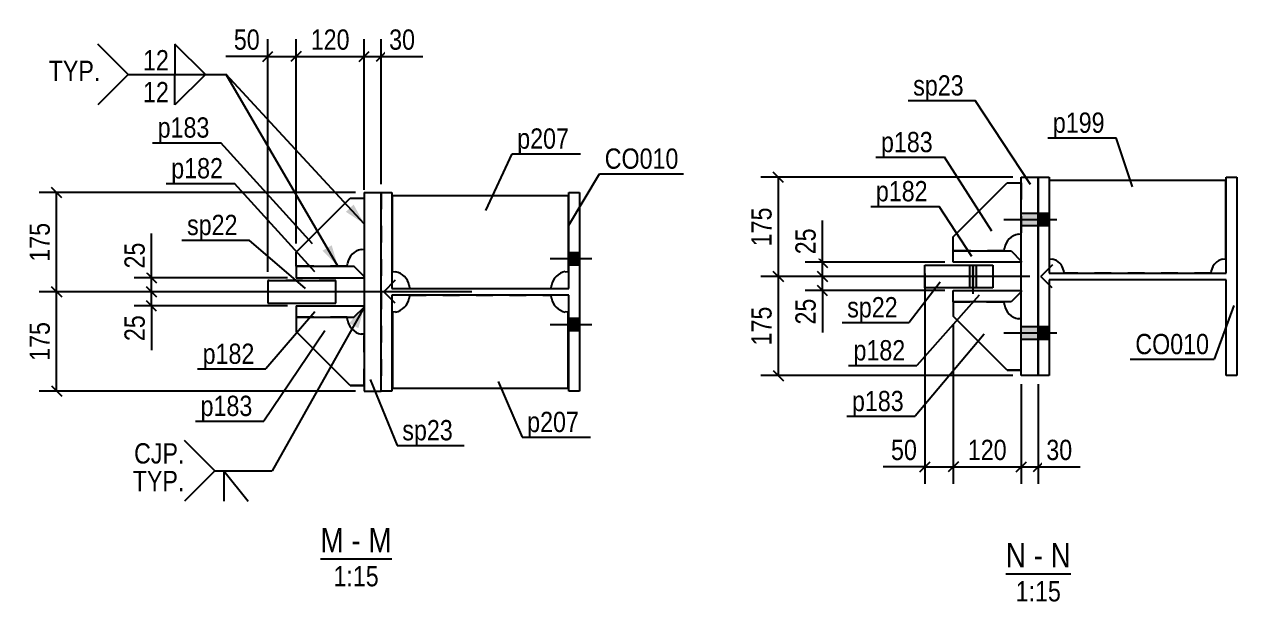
# Model space of a CAD drawing. Header units: millimetres. Extents: x -256 to 585, y -266 to 328.
# Drawn here: x 38.1 to 180.7, y -110.1 to -42.1 of the extents above; entities that cross this region are included whole.
import ezdxf

# ---------------------------------------------------------------- set-up
doc = ezdxf.new("R2010")
doc.units = ezdxf.units.MM
doc.linetypes.add('DXK_LINE_DOT2', pattern=[3.9198, 1.9599, -1.9599])
doc.styles.add('Arial Narrow', font='ARIALN.TTF', dxfattribs={"height": 0.2})

# ---------------------------------------------------------------- blocks, each defined once
blk = doc.blocks.new('Unknown-252070812-23 - 9869')
at = {"color": 6, "linetype": 'Continuous'}
blk.add_line((72.98, -105), (81.35, -105), dxfattribs=at)
at = {"color": 0, "linetype": 'Continuous'}
for points in [[(75.72, -104.25), (75.72, -101.25), (72.98, -101.25), (72.98, -104.25)], [(77.71, -104.25), (77.71, -101.25), (76.62, -101.25), (76.62, -104.25)], [(81.35, -104.25), (81.35, -101.25), (78.61, -101.25), (78.61, -104.25)], [(79.83, -108.25), (79.83, -105.75), (74.5, -105.75), (74.5, -108.25)]]:
    blk.add_wipeout(points, dxfattribs=at)
at = {"color": 6, "linetype": 'Continuous', "style": 'Arial Narrow'}
for s, height, p in [('M', 2.86, (72.98, -104.25)), ('M', 2.86, (78.61, -104.25)), ('-', 2.86, (76.62, -104.25)), ('1:15', 2.386, (74.5, -108.25))]:
    blk.add_text(s, height=height, dxfattribs=at).set_placement(p)
blk = doc.blocks.new('Unknown-252070812-24 - 10436')
at = {"color": 6, "linetype": 'Continuous'}
blk.add_line((153.56, -106.78), (161.2, -106.78), dxfattribs=at)
at = {"color": 0, "linetype": 'Continuous'}
for points in [[(155.93, -106.03), (155.93, -103.03), (153.56, -103.03), (153.56, -106.03)], [(157.93, -106.03), (157.93, -103.03), (156.83, -103.03), (156.83, -106.03)], [(161.2, -106.03), (161.2, -103.03), (158.83, -103.03), (158.83, -106.03)], [(160.04, -110.03), (160.04, -107.53), (154.71, -107.53), (154.71, -110.03)]]:
    blk.add_wipeout(points, dxfattribs=at)
at = {"color": 6, "linetype": 'Continuous', "style": 'Arial Narrow'}
for s, height, p in [('N', 2.86, (153.56, -106.03)), ('N', 2.86, (158.83, -106.03)), ('-', 2.86, (156.83, -106.03)), ('1:15', 2.386, (154.71, -110.03))]:
    blk.add_text(s, height=height, dxfattribs=at).set_placement(p)
blk = doc.blocks.new('Part-252070812-9940 - 9869')
at = {"color": 2, "linetype": 'Continuous'}
for p, q in [((83.45, -74.02), (83.42, -74.36)), ((100.14, -74.36), (100.11, -74.02)), ((81.79, -75.98), (81.45, -76.02)), ((81.45, -76.02), (81.45, -84.95)), ((102.11, -76.02), (101.76, -75.98)), ((102.11, -84.95), (102.11, -76.02)), ((81.45, -84.95), (102.11, -84.95))]:
    blk.add_line(p, q, dxfattribs=at)
at = {"color": 7, "linetype": 'DXK_LINE_DOT2'}
blk.add_line((83.45, -74.02), (100.11, -74.02), dxfattribs=at)
at = {"color": 2, "linetype": 'Continuous'}
for centre, start, end in [((81.45, -74.02), 280, 349.9994), ((102.11, -74.02), 189.9994, 259.9999)]:
    blk.add_arc(centre, 2, start, end, dxfattribs=at)
blk = doc.blocks.new('Bolt-252070812-9900 - 9869')
at = {"linetype": 'Continuous'}
blk.add_hatch(color=3, dxfattribs=at).paths.add_polyline_path([(102.18, -76.75), (102.18, -78.22), (103.45, -78.22), (103.45, -76.75)])
at = {"color": 3, "linetype": 'Continuous'}
for p, q in [((103.45, -76.75), (102.18, -76.75)), ((104.87, -77.48), (99.98, -77.48)), ((103.45, -78.22), (102.18, -78.22))]:
    blk.add_line(p, q, dxfattribs=at)
blk = doc.blocks.new('Part-252070812-10090 - 9869')
at = {"color": 2, "linetype": 'Continuous'}
for p, q in [((70.11, -68.95), (76.45, -62.61)), ((76.45, -62.61), (78.11, -62.61)), ((70.11, -70.61), (70.11, -68.95)), ((77.76, -68.65), (78.11, -68.61)), ((76.11, -70.61), (76.14, -70.27))]:
    blk.add_line(p, q, dxfattribs=at)
at = {"color": 7, "linetype": 'DXK_LINE_DOT2'}
for p, q in [((76.45, -62.61), (78.11, -62.61)), ((78.11, -62.61), (78.11, -68.61)), ((76.11, -70.61), (70.11, -70.61)), ((70.11, -70.61), (76.11, -70.61))]:
    blk.add_line(p, q, dxfattribs=at)
at = {"color": 2, "linetype": 'Continuous'}
blk.add_arc((78.11, -70.61), 2, 100, 170, dxfattribs=at)
blk = doc.blocks.new('Bolt-252070812-9905 - 9869')
at = {"linetype": 'Continuous'}
blk.add_hatch(color=3, dxfattribs=at).paths.add_polyline_path([(102.18, -69.02), (102.18, -70.48), (103.45, -70.48), (103.45, -69.02)])
at = {"color": 3, "linetype": 'Continuous'}
for p, q in [((104.87, -69.75), (99.98, -69.75)), ((103.45, -69.02), (102.18, -69.02)), ((103.45, -70.48), (102.18, -70.48))]:
    blk.add_line(p, q, dxfattribs=at)
blk = doc.blocks.new('Part-252070812-10055 - 9869')
at = {"color": 7, "linetype": 'DXK_LINE_DOT2'}
for p, q in [((78.11, -61.95), (80.11, -61.95)), ((78.11, -61.95), (78.11, -85.28)), ((80.11, -61.95), (80.11, -85.28)), ((78.11, -85.28), (80.11, -85.28))]:
    blk.add_line(p, q, dxfattribs=at)
at = {"color": 2, "linetype": 'Continuous'}
for p, q in [((78.11, -61.95), (78.11, -85.28)), ((78.11, -61.95), (80.11, -61.95)), ((80.11, -85.28), (80.11, -61.95)), ((80.41, -73.61), (81.81, -72.21)), ((80.41, -73.61), (81.81, -72.21)), ((80.41, -73.61), (81.71, -74.91)), ((80.41, -73.61), (81.71, -74.91)), ((78.11, -85.28), (80.11, -85.28))]:
    blk.add_line(p, q, dxfattribs=at)
blk = doc.blocks.new('Part-252070812-10020 - 9869')
at = {"color": 2, "linetype": 'Continuous'}
for p, q in [((81.45, -71.22), (81.45, -62.28)), ((81.45, -62.28), (102.11, -62.28)), ((102.11, -62.28), (102.11, -71.21)), ((81.45, -71.22), (81.79, -71.25)), ((101.76, -71.25), (102.11, -71.21)), ((83.42, -72.87), (83.45, -73.22)), ((100.11, -73.21), (100.14, -72.87))]:
    blk.add_line(p, q, dxfattribs=at)
at = {"color": 7, "linetype": 'DXK_LINE_DOT2'}
blk.add_line((83.45, -73.22), (100.11, -73.21), dxfattribs=at)
at = {"color": 2, "linetype": 'Continuous'}
for centre, start, end in [((81.45, -73.22), 10.0008, 80.0001), ((102.11, -73.21), 100.0001, 170.0008)]:
    blk.add_arc(centre, 2, start, end, dxfattribs=at)
blk = doc.blocks.new('Part-252070812-10060 - 9869')
at = {"color": 7, "linetype": 'DXK_LINE_DOT2'}
for p, q in [((66.78, -72.28), (66.78, -74.95)), ((74.78, -72.28), (66.78, -72.28)), ((74.78, -74.95), (74.78, -72.28)), ((66.78, -74.95), (74.78, -74.95))]:
    blk.add_line(p, q, dxfattribs=at)
at = {"color": 2, "linetype": 'Continuous'}
for p, q in [((66.78, -72.28), (66.78, -74.95)), ((66.78, -72.28), (74.78, -72.28)), ((74.78, -74.95), (74.78, -72.28)), ((66.78, -74.95), (74.78, -74.95))]:
    blk.add_line(p, q, dxfattribs=at)
blk = doc.blocks.new('Part-252070812-10065 - 9869')
at = {"color": 7, "linetype": 'DXK_LINE_DOT2'}
for p, q in [((70.11, -70.61), (76.91, -70.61)), ((70.11, -70.61), (70.11, -71.95)), ((76.91, -70.61), (78.11, -71.81)), ((70.11, -71.95), (78.11, -71.95)), ((78.11, -71.95), (78.11, -71.81))]:
    blk.add_line(p, q, dxfattribs=at)
at = {"color": 2, "linetype": 'Continuous'}
for p, q in [((70.11, -70.61), (70.11, -71.95)), ((70.11, -70.61), (76.91, -70.61)), ((78.11, -71.81), (76.91, -70.61)), ((70.11, -71.95), (78.11, -71.95)), ((78.11, -71.95), (78.11, -71.81))]:
    blk.add_line(p, q, dxfattribs=at)
blk = doc.blocks.new('Part-252070812-10070 - 9869')
at = {"color": 7, "linetype": 'DXK_LINE_DOT2'}
for p, q in [((70.11, -75.28), (70.11, -76.61)), ((70.11, -75.28), (78.11, -75.28)), ((78.11, -75.41), (76.91, -76.61)), ((78.11, -75.28), (78.11, -75.41)), ((70.11, -76.61), (76.91, -76.61))]:
    blk.add_line(p, q, dxfattribs=at)
at = {"color": 2, "linetype": 'Continuous'}
for p, q in [((70.11, -75.28), (70.11, -76.61)), ((70.11, -75.28), (78.11, -75.28)), ((76.91, -76.61), (78.11, -75.41)), ((78.11, -75.41), (78.11, -75.28)), ((70.11, -76.61), (76.91, -76.61))]:
    blk.add_line(p, q, dxfattribs=at)
blk = doc.blocks.new('Part-252070812-10085 - 9869')
at = {"color": 2, "linetype": 'Continuous'}
for p, q in [((70.11, -76.61), (70.11, -78.28)), ((76.14, -76.96), (76.11, -76.61)), ((76.45, -84.62), (70.11, -78.28)), ((78.11, -78.61), (77.76, -78.58)), ((76.45, -84.62), (78.11, -84.62))]:
    blk.add_line(p, q, dxfattribs=at)
at = {"color": 7, "linetype": 'DXK_LINE_DOT2'}
for p, q in [((70.11, -76.61), (76.11, -76.61)), ((76.11, -76.61), (70.11, -76.61)), ((78.11, -84.62), (78.11, -78.61)), ((78.11, -84.62), (76.45, -84.62))]:
    blk.add_line(p, q, dxfattribs=at)
at = {"color": 2, "linetype": 'Continuous'}
blk.add_arc((78.11, -76.61), 2, 190, 260, dxfattribs=at)
blk = doc.blocks.new('Part-252070812-10110 - 9869')
at = {"color": 2, "linetype": 'Continuous'}
for p, q in [((80.11, -85.28), (80.11, -61.95)), ((80.11, -61.95), (81.38, -61.95)), ((81.38, -61.95), (81.38, -73.22)), ((102.18, -73.22), (102.18, -61.95)), ((102.18, -61.95), (103.45, -61.95)), ((103.45, -61.95), (103.45, -85.28)), ((81.38, -73.22), (102.18, -73.22)), ((102.18, -74.02), (81.38, -74.02)), ((81.38, -74.02), (81.38, -85.28)), ((102.18, -85.28), (102.18, -74.02)), ((81.38, -85.28), (80.11, -85.28)), ((103.45, -85.28), (102.18, -85.28))]:
    blk.add_line(p, q, dxfattribs=at)
blk = doc.blocks.new('Bolt-252070812-10628 - 10436')
at = {"linetype": 'Continuous'}
for points in [[(155.38, -64.41), (155.38, -65.87), (157.38, -65.87), (157.38, -64.41)], [(157.38, -64.41), (157.38, -65.87), (158.65, -65.87), (158.65, -64.41)], [(155.38, -77.74), (155.38, -79.21), (157.38, -79.21), (157.38, -77.74)], [(157.38, -77.74), (157.38, -79.21), (158.65, -79.21), (158.65, -77.74)]]:
    blk.add_hatch(color=3, dxfattribs=at).paths.add_polyline_path(points)
at = {"color": 3, "linetype": 'Continuous'}
for p, q in [((159.54, -65.14), (153.31, -65.14)), ((157.38, -64.41), (155.38, -64.41)), ((158.65, -64.41), (157.38, -64.41)), ((157.38, -65.87), (155.38, -65.87)), ((158.65, -65.87), (157.38, -65.87)), ((157.38, -77.74), (155.38, -77.74)), ((158.65, -77.74), (157.38, -77.74)), ((159.54, -78.47), (153.31, -78.47)), ((157.38, -79.21), (155.38, -79.21)), ((158.65, -79.21), (157.38, -79.21))]:
    blk.add_line(p, q, dxfattribs=at)
blk = doc.blocks.new('Part-252070812-10612 - 10436')
at = {"color": 2, "linetype": 'Continuous'}
for p, q in [((147.38, -67.14), (153.71, -60.81)), ((153.71, -60.81), (155.38, -60.81)), ((155.03, -66.84), (155.38, -66.81)), ((147.38, -68.81), (147.38, -67.14)), ((153.38, -68.81), (153.41, -68.46))]:
    blk.add_line(p, q, dxfattribs=at)
at = {"color": 7, "linetype": 'DXK_LINE_DOT2'}
for p, q in [((153.71, -60.81), (155.38, -60.81)), ((155.38, -60.81), (155.38, -66.81)), ((153.38, -68.81), (147.38, -68.81)), ((147.38, -68.81), (153.38, -68.81))]:
    blk.add_line(p, q, dxfattribs=at)
at = {"color": 2, "linetype": 'Continuous'}
blk.add_arc((155.38, -68.81), 2, 100, 170, dxfattribs=at)
blk = doc.blocks.new('Part-252070812-10512 - 10436')
at = {"color": 2, "linetype": 'Continuous'}
for p, q in [((158.71, -69.74), (158.71, -60.47)), ((158.71, -60.47), (179.38, -60.47)), ((179.38, -60.47), (179.38, -69.74)), ((158.71, -69.74), (159.04, -69.77)), ((179.05, -69.77), (179.38, -69.74)), ((160.35, -71.08), (160.38, -71.41)), ((177.71, -71.41), (177.74, -71.08))]:
    blk.add_line(p, q, dxfattribs=at)
at = {"color": 7, "linetype": 'DXK_LINE_DOT2'}
blk.add_line((177.71, -71.41), (160.38, -71.41), dxfattribs=at)
at = {"color": 2, "linetype": 'Continuous'}
for centre, start, end in [((158.71, -71.41), 11.2506, 78.75), ((179.38, -71.41), 101.2501, 168.7506)]:
    blk.add_arc(centre, 1.67, start, end, dxfattribs=at)
blk = doc.blocks.new('Part-252070812-10617 - 10436')
at = {"color": 2, "linetype": 'Continuous'}
for p, q in [((147.38, -74.81), (147.38, -76.47)), ((153.41, -75.15), (153.38, -74.81)), ((153.71, -82.81), (147.38, -76.47)), ((155.38, -76.81), (155.03, -76.78)), ((153.71, -82.81), (155.38, -82.81))]:
    blk.add_line(p, q, dxfattribs=at)
at = {"color": 7, "linetype": 'DXK_LINE_DOT2'}
for p, q in [((147.38, -74.81), (153.38, -74.81)), ((153.38, -74.81), (147.38, -74.81)), ((155.38, -82.81), (155.38, -76.81)), ((155.38, -82.81), (153.71, -82.81))]:
    blk.add_line(p, q, dxfattribs=at)
at = {"color": 2, "linetype": 'Continuous'}
blk.add_arc((155.38, -74.81), 2, 190, 260, dxfattribs=at)
blk = doc.blocks.new('Bolt-252070812-10618 - 10436')
at = {"linetype": 'Continuous'}
blk.add_hatch(color=3, dxfattribs=at).paths.add_polyline_path([(150.11, -70.47), (149.31, -70.47), (149.31, -73.14), (150.11, -73.14)])
at = {"color": 3, "linetype": 'Continuous'}
for p, q in [((149.31, -73.14), (149.31, -70.47)), ((149.71, -73.86), (149.71, -70.47)), ((150.11, -73.14), (150.11, -70.47))]:
    blk.add_line(p, q, dxfattribs=at)
blk = doc.blocks.new('Part-252070812-10648 - 10436')
at = {"color": 2, "linetype": 'Continuous'}
for p, q in [((157.38, -83.47), (157.38, -60.14)), ((157.38, -60.14), (158.65, -60.14)), ((158.65, -60.14), (158.65, -71.41)), ((179.45, -71.41), (179.45, -60.14)), ((179.45, -60.14), (180.71, -60.14)), ((180.71, -60.14), (180.71, -83.47)), ((158.65, -71.41), (179.45, -71.41)), ((179.45, -72.21), (158.65, -72.21)), ((158.65, -72.21), (158.65, -83.47)), ((179.45, -83.47), (179.45, -72.21)), ((158.65, -83.47), (157.38, -83.47)), ((180.71, -83.47), (179.45, -83.47))]:
    blk.add_line(p, q, dxfattribs=at)
blk = doc.blocks.new('Part-252070812-10688 - 10436')
at = {"color": 2, "linetype": 'Continuous'}
for p, q in [((147.38, -74.81), (147.38, -73.47)), ((147.38, -73.47), (155.38, -73.47)), ((155.38, -73.61), (154.18, -74.81)), ((155.38, -73.47), (155.38, -73.61)), ((154.18, -74.81), (147.38, -74.81))]:
    blk.add_line(p, q, dxfattribs=at)
blk = doc.blocks.new('Part-252070812-10693 - 10436')
at = {"color": 2, "linetype": 'Continuous'}
for p, q in [((147.38, -70.14), (147.38, -68.81)), ((147.38, -68.81), (154.18, -68.81)), ((154.18, -68.81), (155.38, -70.01)), ((155.38, -70.14), (147.38, -70.14)), ((155.38, -70.01), (155.38, -70.14))]:
    blk.add_line(p, q, dxfattribs=at)
blk = doc.blocks.new('Part-252070812-10698 - 10436')
at = {"color": 2, "linetype": 'Continuous'}
for p, q in [((144.05, -73.14), (144.05, -70.47)), ((144.05, -70.47), (152.05, -70.47)), ((152.05, -70.47), (152.05, -73.14)), ((152.05, -73.14), (144.05, -73.14))]:
    blk.add_line(p, q, dxfattribs=at)
blk = doc.blocks.new('Part-252070812-10703 - 10436')
at = {"color": 2, "linetype": 'Continuous'}
for p, q in [((155.38, -83.47), (155.38, -60.14)), ((155.38, -60.14), (157.38, -60.14)), ((157.38, -60.14), (157.38, -83.47)), ((157.68, -71.81), (159.08, -70.41)), ((157.68, -71.81), (159.08, -70.41)), ((157.68, -71.81), (158.98, -73.11)), ((157.68, -71.81), (158.98, -73.11)), ((157.38, -83.47), (155.38, -83.47))]:
    blk.add_line(p, q, dxfattribs=at)
blk = doc.blocks.new('StraightDimension-252070812-10266 - 9869')
at = {"color": 7, "linetype": 'Continuous'}
for p, q in [((70.11, -67.95), (70.11, -43.89)), ((78.11, -61.61), (78.11, -43.89)), ((70.71, -45.34), (69.51, -46.54)), ((77.51, -46.54), (78.71, -45.34)), ((70.11, -45.94), (78.11, -45.94))]:
    blk.add_line(p, q, dxfattribs=at)
at = {"color": 0}
blk.add_wipeout([(76.9, -45.64), (76.9, -42.14), (71.33, -42.14), (71.33, -45.64)], dxfattribs=at)
at = {"color": 4, "style": 'Arial Narrow'}
blk.add_text('120', height=2.386, dxfattribs=at).set_placement((71.83, -45.14))
blk = doc.blocks.new('StraightDimension-252070812-49837 - 9869')
at = {"color": 7, "linetype": 'Continuous'}
for p, q in [((77.11, -61.95), (39.9, -61.95)), ((42.55, -62.55), (41.35, -61.35)), ((41.95, -73.62), (41.95, -61.95)), ((77.11, -73.62), (39.9, -73.62)), ((41.35, -73.02), (42.55, -74.22))]:
    blk.add_line(p, q, dxfattribs=at)
at = {"color": 0}
blk.add_wipeout([(41.65, -65), (38.15, -65), (38.15, -70.57), (41.65, -70.57)], dxfattribs=at)
at = {"color": 4, "style": 'Arial Narrow'}
blk.add_text('175', height=2.386, rotation=90.0002, dxfattribs=at).set_placement((41.15, -70.07))
blk = doc.blocks.new('StraightDimension-252070812-10275 - 9869')
at = {"color": 7, "linetype": 'Continuous'}
for p, q in [((78.11, -61.61), (78.11, -43.89)), ((80.11, -60.95), (80.11, -43.89)), ((77.51, -46.54), (78.71, -45.34)), ((80.71, -45.34), (79.51, -46.54)), ((78.11, -45.94), (80.11, -45.94))]:
    blk.add_line(p, q, dxfattribs=at)
at = {"color": 0}
blk.add_wipeout([(84.6, -45.64), (84.6, -42.14), (80.55, -42.14), (80.55, -45.64)], dxfattribs=at)
at = {"color": 7, "linetype": 'Continuous'}
blk.add_line((80.11, -45.94), (85.03, -45.94), dxfattribs=at)
blk.add_line((80.11, -45.94), (85.03, -45.94), dxfattribs=at)
at = {"color": 4, "style": 'Arial Narrow'}
blk.add_text('30', height=2.386, dxfattribs=at).set_placement((81.05, -45.14))
blk = doc.blocks.new('StraightDimension-252070812-10152 - 9869')
at = {"color": 7, "linetype": 'Continuous'}
for p, q in [((90.78, -73.62), (51.06, -73.62)), ((52.51, -73.02), (53.71, -74.22)), ((53.11, -75.28), (53.11, -73.62)), ((69.11, -75.28), (51.06, -75.28)), ((53.71, -75.88), (52.51, -74.68))]:
    blk.add_line(p, q, dxfattribs=at)
at = {"color": 0}
blk.add_wipeout([(52.81, -75.86), (49.31, -75.86), (49.31, -79.91), (52.81, -79.91)], dxfattribs=at)
at = {"color": 7, "linetype": 'Continuous'}
blk.add_line((53.11, -75.28), (53.11, -80.49), dxfattribs=at)
blk.add_line((53.11, -75.28), (53.11, -80.49), dxfattribs=at)
at = {"color": 4, "style": 'Arial Narrow'}
blk.add_text('25', height=2.386, rotation=90.0002, dxfattribs=at).set_placement((52.31, -79.41))
blk = doc.blocks.new('StraightDimension-252070812-10158 - 9869')
at = {"color": 7, "linetype": 'Continuous'}
for p, q in [((69.11, -71.95), (51.06, -71.95)), ((52.51, -71.35), (53.71, -72.55)), ((53.11, -73.62), (53.11, -71.95)), ((90.78, -73.62), (51.06, -73.62)), ((53.71, -74.22), (52.51, -73.02))]:
    blk.add_line(p, q, dxfattribs=at)
at = {"color": 0}
blk.add_wipeout([(52.81, -67.32), (49.31, -67.32), (49.31, -71.37), (52.81, -71.37)], dxfattribs=at)
at = {"color": 7, "linetype": 'Continuous'}
blk.add_line((53.11, -71.95), (53.11, -66.74), dxfattribs=at)
blk.add_line((53.11, -71.95), (53.11, -66.74), dxfattribs=at)
at = {"color": 4, "style": 'Arial Narrow'}
blk.add_text('25', height=2.386, rotation=90.0002, dxfattribs=at).set_placement((52.31, -70.87))
blk = doc.blocks.new('StraightDimension-252070812-10257 - 9869')
at = {"color": 7, "linetype": 'Continuous'}
for p, q in [((66.78, -71.28), (66.78, -43.89)), ((70.11, -67.95), (70.11, -43.89)), ((66.18, -46.54), (67.38, -45.34)), ((70.71, -45.34), (69.51, -46.54)), ((66.78, -45.94), (70.11, -45.94))]:
    blk.add_line(p, q, dxfattribs=at)
at = {"color": 0}
blk.add_wipeout([(66.34, -45.64), (66.34, -42.14), (62.29, -42.14), (62.29, -45.64)], dxfattribs=at)
at = {"color": 7, "linetype": 'Continuous'}
blk.add_line((66.78, -45.94), (61.86, -45.94), dxfattribs=at)
blk.add_line((66.78, -45.94), (61.86, -45.94), dxfattribs=at)
at = {"color": 4, "style": 'Arial Narrow'}
blk.add_text('50', height=2.386, dxfattribs=at).set_placement((62.79, -45.14))
blk = doc.blocks.new('StraightDimension-252070812-49838 - 9869')
at = {"color": 7, "linetype": 'Continuous'}
for p, q in [((77.11, -73.62), (39.9, -73.62)), ((42.55, -74.22), (41.35, -73.02)), ((41.95, -85.28), (41.95, -73.62)), ((77.11, -85.28), (39.9, -85.28)), ((41.35, -84.68), (42.55, -85.88))]:
    blk.add_line(p, q, dxfattribs=at)
at = {"color": 0}
blk.add_wipeout([(41.65, -76.66), (38.15, -76.66), (38.15, -82.23), (41.65, -82.23)], dxfattribs=at)
at = {"color": 4, "style": 'Arial Narrow'}
blk.add_text('175', height=2.386, rotation=90.0002, dxfattribs=at).set_placement((41.15, -81.73))
blk = doc.blocks.new('StraightDimension-252070812-49974 - 10436')
at = {"color": 7, "linetype": 'Continuous'}
for p, q in [((127.42, -60.74), (126.22, -59.54)), ((154.38, -60.14), (124.77, -60.14)), ((126.82, -71.81), (126.82, -60.14)), ((126.22, -71.21), (127.42, -72.41)), ((143.05, -71.81), (124.77, -71.81))]:
    blk.add_line(p, q, dxfattribs=at)
at = {"color": 0}
blk.add_wipeout([(126.52, -63.19), (123.02, -63.19), (123.02, -68.76), (126.52, -68.76)], dxfattribs=at)
at = {"color": 4, "style": 'Arial Narrow'}
blk.add_text('175', height=2.386, rotation=90.0002, dxfattribs=at).set_placement((126.02, -68.26))
blk = doc.blocks.new('StraightDimension-252070812-49917 - 10436')
at = {"color": 7, "linetype": 'Continuous'}
for p, q in [((147.38, -77.47), (147.38, -96.2)), ((155.38, -84.47), (155.38, -96.2)), ((147.98, -93.6), (146.78, -94.8)), ((154.78, -94.8), (155.98, -93.6)), ((147.38, -94.2), (155.38, -94.2))]:
    blk.add_line(p, q, dxfattribs=at)
at = {"color": 0}
blk.add_wipeout([(154.16, -93.9), (154.16, -90.4), (148.59, -90.4), (148.59, -93.9)], dxfattribs=at)
at = {"color": 4, "style": 'Arial Narrow'}
blk.add_text('120', height=2.386, dxfattribs=at).set_placement((149.09, -93.4))
blk = doc.blocks.new('StraightDimension-252070812-49916 - 10436')
at = {"color": 7, "linetype": 'Continuous'}
for p, q in [((155.38, -84.47), (155.38, -96.2)), ((157.38, -84.47), (157.38, -96.2)), ((154.78, -94.8), (155.98, -93.6)), ((157.98, -93.6), (156.78, -94.8)), ((155.38, -94.2), (157.38, -94.2))]:
    blk.add_line(p, q, dxfattribs=at)
at = {"color": 0}
blk.add_wipeout([(161.86, -93.9), (161.86, -90.4), (157.82, -90.4), (157.82, -93.9)], dxfattribs=at)
at = {"color": 7, "linetype": 'Continuous'}
blk.add_line((157.38, -94.2), (162.3, -94.2), dxfattribs=at)
blk.add_line((157.38, -94.2), (162.3, -94.2), dxfattribs=at)
at = {"color": 4, "style": 'Arial Narrow'}
blk.add_text('30', height=2.386, dxfattribs=at).set_placement((158.32, -93.4))
blk = doc.blocks.new('StraightDimension-252070812-49918 - 10436')
at = {"color": 7, "linetype": 'Continuous'}
for p, q in [((144.05, -71.47), (144.05, -96.2)), ((147.38, -77.47), (147.38, -96.2)), ((143.45, -94.8), (144.65, -93.6)), ((147.98, -93.6), (146.78, -94.8)), ((144.05, -94.2), (147.38, -94.2))]:
    blk.add_line(p, q, dxfattribs=at)
at = {"color": 0}
blk.add_wipeout([(143.61, -93.9), (143.61, -90.4), (139.56, -90.4), (139.56, -93.9)], dxfattribs=at)
at = {"color": 7, "linetype": 'Continuous'}
blk.add_line((144.05, -94.2), (139.12, -94.2), dxfattribs=at)
blk.add_line((144.05, -94.2), (139.12, -94.2), dxfattribs=at)
at = {"color": 4, "style": 'Arial Narrow'}
blk.add_text('50', height=2.386, dxfattribs=at).set_placement((140.06, -93.4))
blk = doc.blocks.new('StraightDimension-252070812-49975 - 10436')
at = {"color": 7, "linetype": 'Continuous'}
for p, q in [((127.42, -72.41), (126.22, -71.21)), ((143.05, -71.81), (124.77, -71.81)), ((126.82, -83.47), (126.82, -71.81)), ((154.38, -83.47), (124.77, -83.47)), ((126.22, -82.87), (127.42, -84.07))]:
    blk.add_line(p, q, dxfattribs=at)
at = {"color": 0}
blk.add_wipeout([(126.52, -74.85), (123.02, -74.85), (123.02, -80.42), (126.52, -80.42)], dxfattribs=at)
at = {"color": 4, "style": 'Arial Narrow'}
blk.add_text('175', height=2.386, rotation=90.0002, dxfattribs=at).set_placement((126.02, -79.92))
blk = doc.blocks.new('StraightDimension-252070812-50048 - 10436')
at = {"color": 7, "linetype": 'Continuous'}
for p, q in [((131.4, -69.54), (132.6, -70.74)), ((146.38, -70.14), (129.95, -70.14)), ((132.6, -72.41), (131.4, -71.21)), ((132, -71.81), (132, -70.14)), ((156.38, -71.81), (129.95, -71.81))]:
    blk.add_line(p, q, dxfattribs=at)
at = {"color": 0}
blk.add_wipeout([(131.7, -65.65), (128.2, -65.65), (128.2, -69.7), (131.7, -69.7)], dxfattribs=at)
at = {"color": 7, "linetype": 'Continuous'}
blk.add_line((132, -70.14), (132, -65.22), dxfattribs=at)
blk.add_line((132, -70.14), (132, -65.22), dxfattribs=at)
at = {"color": 4, "style": 'Arial Narrow'}
blk.add_text('25', height=2.386, rotation=90.0002, dxfattribs=at).set_placement((131.2, -69.2))
blk = doc.blocks.new('StraightDimension-252070812-50049 - 10436')
at = {"color": 7, "linetype": 'Continuous'}
for p, q in [((131.4, -71.21), (132.6, -72.41)), ((156.38, -71.81), (129.95, -71.81)), ((132, -73.47), (132, -71.81)), ((146.38, -73.47), (129.95, -73.47)), ((132.6, -74.07), (131.4, -72.87))]:
    blk.add_line(p, q, dxfattribs=at)
at = {"color": 0}
blk.add_wipeout([(131.7, -73.91), (128.2, -73.91), (128.2, -77.96), (131.7, -77.96)], dxfattribs=at)
at = {"color": 7, "linetype": 'Continuous'}
blk.add_line((132, -73.47), (132, -78.39), dxfattribs=at)
blk.add_line((132, -73.47), (132, -78.39), dxfattribs=at)
at = {"color": 4, "style": 'Arial Narrow'}
blk.add_text('25', height=2.386, rotation=90.0002, dxfattribs=at).set_placement((131.2, -77.46))
blk = doc.blocks.new('Mark-252070812-10051 - 9869')
at = {"color": 0}
blk.add_wipeout([(88.54, -91.08), (88.54, -88.58), (82.6, -88.58), (82.6, -91.08)], dxfattribs=at)
blk.add_wipeout([(88.54, -91.08), (88.54, -88.58), (82.6, -88.58), (82.6, -91.08)], dxfattribs=at)
at = {"color": 7, "linetype": 'Continuous'}
for p, q in [((78.82, -83.92), (82, -91.68)), ((82, -91.68), (89.89, -91.68))]:
    blk.add_line(p, q, dxfattribs=at)
at = {"color": 3, "style": 'Arial Narrow'}
blk.add_text('sp23', height=2.386, dxfattribs=at).set_placement((82.6, -91.08))
blk = doc.blocks.new('Mark-252070812-9936 - 9869')
at = {"color": 0}
blk.add_wipeout([(103.37, -90.11), (103.37, -87.61), (97.28, -87.61), (97.28, -90.11)], dxfattribs=at)
blk.add_wipeout([(103.37, -90.11), (103.37, -87.61), (97.28, -87.61), (97.28, -90.11)], dxfattribs=at)
at = {"color": 7, "linetype": 'Continuous'}
for p, q in [((93.87, -84.18), (96.68, -90.71)), ((96.68, -90.71), (104.72, -90.71))]:
    blk.add_line(p, q, dxfattribs=at)
at = {"color": 3, "style": 'Arial Narrow'}
blk.add_text('p207', height=2.386, dxfattribs=at).set_placement((97.28, -90.11))
blk = doc.blocks.new('Mark-252070812-10016 - 9869')
at = {"color": 0}
blk.add_wipeout([(102.2, -56.78), (102.2, -54.28), (96.11, -54.28), (96.11, -56.78)], dxfattribs=at)
blk.add_wipeout([(102.2, -56.78), (102.2, -54.28), (96.11, -54.28), (96.11, -56.78)], dxfattribs=at)
at = {"color": 7, "linetype": 'Continuous'}
for p, q in [((92.43, -64.03), (95.51, -57.38)), ((95.51, -57.38), (103.55, -57.38))]:
    blk.add_line(p, q, dxfattribs=at)
at = {"color": 3, "style": 'Arial Narrow'}
blk.add_text('p207', height=2.386, dxfattribs=at).set_placement((96.11, -56.78))
blk = doc.blocks.new('Mark-252070812-10056 - 9869')
at = {"color": 7, "linetype": 'Continuous'}
blk.add_line((71.22, -73.21), (64.58, -67.54), dxfattribs=at)
at = {"color": 0}
blk.add_wipeout([(63.23, -66.94), (63.23, -64.44), (57.29, -64.44), (57.29, -66.94)], dxfattribs=at)
blk.add_wipeout([(63.23, -66.94), (63.23, -64.44), (57.29, -64.44), (57.29, -66.94)], dxfattribs=at)
at = {"color": 7, "linetype": 'Continuous'}
blk.add_line((56.69, -67.54), (64.58, -67.54), dxfattribs=at)
at = {"color": 3, "style": 'Arial Narrow'}
blk.add_text('sp22', height=2.386, dxfattribs=at).set_placement((57.29, -66.94))
blk = doc.blocks.new('Mark-252070812-10061 - 9869')
at = {"color": 7, "linetype": 'Continuous'}
blk.add_line((72.31, -71.28), (62.87, -60.87), dxfattribs=at)
at = {"color": 0}
blk.add_wipeout([(61.52, -60.27), (61.52, -57.77), (55.43, -57.77), (55.43, -60.27)], dxfattribs=at)
blk.add_wipeout([(61.52, -60.27), (61.52, -57.77), (55.43, -57.77), (55.43, -60.27)], dxfattribs=at)
at = {"color": 7, "linetype": 'Continuous'}
blk.add_line((54.83, -60.87), (62.87, -60.87), dxfattribs=at)
at = {"color": 3, "style": 'Arial Narrow'}
blk.add_text('p182', height=2.386, dxfattribs=at).set_placement((55.43, -60.27))
blk = doc.blocks.new('Mark-252070812-10066 - 9869')
at = {"color": 7, "linetype": 'Continuous'}
blk.add_line((72.31, -75.95), (66.56, -82.69), dxfattribs=at)
at = {"color": 0}
blk.add_wipeout([(65.21, -82.09), (65.21, -79.59), (59.12, -79.59), (59.12, -82.09)], dxfattribs=at)
blk.add_wipeout([(65.21, -82.09), (65.21, -79.59), (59.12, -79.59), (59.12, -82.09)], dxfattribs=at)
at = {"color": 7, "linetype": 'Continuous'}
blk.add_line((58.52, -82.69), (66.56, -82.69), dxfattribs=at)
at = {"color": 3, "style": 'Arial Narrow'}
blk.add_text('p182', height=2.386, dxfattribs=at).set_placement((59.12, -82.09))
blk = doc.blocks.new('Mark-252070812-10081 - 9869')
at = {"color": 7, "linetype": 'Continuous'}
blk.add_line((73.48, -78.19), (66.33, -88.82), dxfattribs=at)
at = {"color": 0}
blk.add_wipeout([(64.98, -88.22), (64.98, -85.72), (58.88, -85.72), (58.88, -88.22)], dxfattribs=at)
blk.add_wipeout([(64.98, -88.22), (64.98, -85.72), (58.88, -85.72), (58.88, -88.22)], dxfattribs=at)
at = {"color": 7, "linetype": 'Continuous'}
blk.add_line((58.28, -88.82), (66.33, -88.82), dxfattribs=at)
at = {"color": 3, "style": 'Arial Narrow'}
blk.add_text('p183', height=2.386, dxfattribs=at).set_placement((58.88, -88.22))
blk = doc.blocks.new('Mark-252070812-10086 - 9869')
at = {"color": 7, "linetype": 'Continuous'}
blk.add_line((72.05, -67.98), (61.27, -56.08), dxfattribs=at)
at = {"color": 0}
blk.add_wipeout([(59.92, -55.48), (59.92, -52.98), (53.83, -52.98), (53.83, -55.48)], dxfattribs=at)
blk.add_wipeout([(59.92, -55.48), (59.92, -52.98), (53.83, -52.98), (53.83, -55.48)], dxfattribs=at)
at = {"color": 7, "linetype": 'Continuous'}
blk.add_line((53.23, -56.08), (61.27, -56.08), dxfattribs=at)
at = {"color": 3, "style": 'Arial Narrow'}
blk.add_text('p183', height=2.386, dxfattribs=at).set_placement((53.83, -55.48))
blk = doc.blocks.new('WeldMark-252070812-10283 - 9869')
at = {"linetype": 'Continuous'}
for points in [[(76.87, -63.35), (78.11, -65.61), (75.96, -64.2)], [(74.3, -68.14), (75.02, -70.61), (73.22, -68.77)]]:
    blk.add_hatch(color=3, dxfattribs=at).paths.add_polyline_path(points)
at = {"color": 3, "linetype": 'Continuous'}
for p, q in [((50.36, -48.07), (46.78, -44.5)), ((50.36, -48.07), (46.78, -51.64)), ((75.02, -70.61), (61.9, -48.07)), ((78.11, -65.61), (61.9, -48.07))]:
    blk.add_line(p, q, dxfattribs=at)
at = {"color": 0}
blk.add_wipeout([(55.35, -47.77), (55.35, -44.87), (51.91, -44.87), (51.91, -47.77)], dxfattribs=at)
at = {"color": 3, "linetype": 'Continuous'}
for p, q in [((59.44, -48.07), (55.87, -44.5)), ((55.87, -44.5), (55.87, -48.07)), ((55.87, -48.07), (59.44, -48.07))]:
    blk.add_line(p, q, dxfattribs=at)
at = {"color": 3, "style": 'Arial Narrow'}
blk.add_text('12', height=2.386, dxfattribs=at).set_placement((52.11, -47.57))
at = {"color": 0, "linetype": 'Continuous'}
blk.add_wipeout([(47.11, -48.82), (47.11, -46.32), (41.02, -46.32), (41.02, -48.82)], dxfattribs=at)
for points in [[(47.11, -48.82), (47.11, -46.32), (41.02, -46.32), (41.02, -48.82)], [(55.35, -51.52), (55.35, -48.62), (51.91, -48.62), (51.91, -51.52)]]:
    blk.add_wipeout(points, dxfattribs=at)
at = {"color": 3, "linetype": 'Continuous'}
for p, q in [((50.36, -48.07), (61.9, -48.07)), ((55.87, -48.07), (59.44, -48.07)), ((59.44, -48.07), (55.87, -51.64)), ((55.87, -51.64), (55.87, -48.07))]:
    blk.add_line(p, q, dxfattribs=at)
at = {"color": 3, "linetype": 'Continuous', "style": 'Arial Narrow'}
for s, p in [('TYP.', (41.02, -48.82)), ('12', (52.11, -51.32))]:
    blk.add_text(s, height=2.386, dxfattribs=at).set_placement(p)
blk = doc.blocks.new('WeldMark-252070812-10301 - 9869')
at = {"linetype": 'Continuous'}
blk.add_hatch(color=3, dxfattribs=at).paths.add_polyline_path([(76.34, -77.29), (78.11, -75.41), (77.43, -77.9)])
at = {"color": 3, "linetype": 'Continuous'}
for p, q in [((78.11, -75.41), (67.31, -94.68)), ((60.56, -94.68), (67.31, -94.68)), ((61.63, -94.68), (64.49, -98.25)), ((61.63, -94.68), (61.63, -98.25))]:
    blk.add_line(p, q, dxfattribs=at)
at = {"color": 0, "linetype": 'Continuous'}
for points in [[(56.99, -93.81), (56.99, -91.31), (51.06, -91.31), (51.06, -93.81)], [(56.99, -97.06), (56.99, -94.56), (50.9, -94.56), (50.9, -97.06)]]:
    blk.add_wipeout(points, dxfattribs=at)
for points in [[(56.99, -93.81), (56.99, -91.31), (51.06, -91.31), (51.06, -93.81)], [(56.99, -97.06), (56.99, -94.56), (50.9, -94.56), (50.9, -97.06)]]:
    blk.add_wipeout(points, dxfattribs=at)
at = {"color": 3, "linetype": 'Continuous'}
for q in [(56.99, -91.11), (56.99, -98.25)]:
    blk.add_line((60.56, -94.68), q, dxfattribs=at)
at = {"color": 3, "linetype": 'Continuous', "style": 'Arial Narrow'}
for s, p in [('CJP.', (51.06, -93.81)), ('TYP.', (50.9, -97.06))]:
    blk.add_text(s, height=2.386, dxfattribs=at).set_placement(p)
blk = doc.blocks.new('Mark-252070812-49867 - 9869')
at = {"color": 0}
blk.add_wipeout([(115.08, -59.14), (115.08, -56.64), (106.4, -56.64), (106.4, -59.14)], dxfattribs=at)
blk.add_wipeout([(115.08, -59.14), (115.08, -56.64), (106.4, -56.64), (106.4, -59.14)], dxfattribs=at)
at = {"color": 7, "linetype": 'Continuous'}
for p, q in [((102.18, -65.79), (105.8, -59.74)), ((105.8, -59.74), (115.68, -59.74))]:
    blk.add_line(p, q, dxfattribs=at)
at = {"color": 3, "style": 'Arial Narrow'}
blk.add_text('CO010', height=2.386, dxfattribs=at).set_placement((106.4, -59.14))
blk = doc.blocks.new('Mark-252070812-10508 - 10436')
at = {"color": 7, "linetype": 'Continuous'}
blk.add_line((168.45, -61.26), (166.53, -55.51), dxfattribs=at)
at = {"color": 0}
blk.add_wipeout([(165.18, -54.91), (165.18, -52.41), (159.09, -52.41), (159.09, -54.91)], dxfattribs=at)
blk.add_wipeout([(165.18, -54.91), (165.18, -52.41), (159.09, -52.41), (159.09, -54.91)], dxfattribs=at)
at = {"color": 7, "linetype": 'Continuous'}
blk.add_line((158.49, -55.51), (166.53, -55.51), dxfattribs=at)
at = {"color": 3, "style": 'Arial Narrow'}
blk.add_text('p199', height=2.386, dxfattribs=at).set_placement((159.09, -54.91))
blk = doc.blocks.new('Mark-252070812-10608 - 10436')
at = {"color": 7, "linetype": 'Continuous'}
blk.add_line((151.93, -66.47), (146.33, -57.79), dxfattribs=at)
at = {"color": 0}
blk.add_wipeout([(144.98, -57.19), (144.98, -54.69), (138.88, -54.69), (138.88, -57.19)], dxfattribs=at)
blk.add_wipeout([(144.98, -57.19), (144.98, -54.69), (138.88, -54.69), (138.88, -57.19)], dxfattribs=at)
at = {"color": 7, "linetype": 'Continuous'}
blk.add_line((138.28, -57.79), (146.33, -57.79), dxfattribs=at)
at = {"color": 3, "style": 'Arial Narrow'}
blk.add_text('p183', height=2.386, dxfattribs=at).set_placement((138.88, -57.19))
blk = doc.blocks.new('Mark-252070812-10613 - 10436')
at = {"color": 7, "linetype": 'Continuous'}
blk.add_line((151, -78.61), (142.91, -88.25), dxfattribs=at)
at = {"color": 0}
blk.add_wipeout([(141.56, -87.65), (141.56, -85.15), (135.47, -85.15), (135.47, -87.65)], dxfattribs=at)
blk.add_wipeout([(141.56, -87.65), (141.56, -85.15), (135.47, -85.15), (135.47, -87.65)], dxfattribs=at)
at = {"color": 7, "linetype": 'Continuous'}
blk.add_line((134.87, -88.25), (142.91, -88.25), dxfattribs=at)
at = {"color": 3, "style": 'Arial Narrow'}
blk.add_text('p183', height=2.386, dxfattribs=at).set_placement((135.47, -87.65))
blk = doc.blocks.new('Mark-252070812-10644 - 10436')
at = {"color": 0}
blk.add_wipeout([(177.47, -80.95), (177.47, -78.45), (168.79, -78.45), (168.79, -80.95)], dxfattribs=at)
blk.add_wipeout([(177.47, -80.95), (177.47, -78.45), (168.79, -78.45), (168.79, -80.95)], dxfattribs=at)
at = {"color": 7, "linetype": 'Continuous'}
for p in [(180.36, -75.23), (168.19, -81.55)]:
    blk.add_line(p, (178.07, -81.55), dxfattribs=at)
at = {"color": 3, "style": 'Arial Narrow'}
blk.add_text('CO010', height=2.386, dxfattribs=at).set_placement((168.79, -80.95))
blk = doc.blocks.new('Mark-252070812-10684 - 10436')
at = {"color": 7, "linetype": 'Continuous'}
blk.add_line((150.43, -74.01), (143.1, -82.28), dxfattribs=at)
at = {"color": 0}
blk.add_wipeout([(141.75, -81.68), (141.75, -79.18), (135.65, -79.18), (135.65, -81.68)], dxfattribs=at)
blk.add_wipeout([(141.75, -81.68), (141.75, -79.18), (135.65, -79.18), (135.65, -81.68)], dxfattribs=at)
at = {"color": 7, "linetype": 'Continuous'}
blk.add_line((135.05, -82.28), (143.1, -82.28), dxfattribs=at)
at = {"color": 3, "style": 'Arial Narrow'}
blk.add_text('p182', height=2.386, dxfattribs=at).set_placement((135.65, -81.68))
blk = doc.blocks.new('Mark-252070812-10689 - 10436')
at = {"color": 7, "linetype": 'Continuous'}
blk.add_line((149.58, -69.47), (145.72, -63.57), dxfattribs=at)
at = {"color": 0}
blk.add_wipeout([(144.37, -62.97), (144.37, -60.47), (138.28, -60.47), (138.28, -62.97)], dxfattribs=at)
blk.add_wipeout([(144.37, -62.97), (144.37, -60.47), (138.28, -60.47), (138.28, -62.97)], dxfattribs=at)
at = {"color": 7, "linetype": 'Continuous'}
blk.add_line((137.68, -63.57), (145.72, -63.57), dxfattribs=at)
at = {"color": 3, "style": 'Arial Narrow'}
blk.add_text('p182', height=2.386, dxfattribs=at).set_placement((138.28, -62.97))
blk = doc.blocks.new('Mark-252070812-10694 - 10436')
at = {"color": 7, "linetype": 'Continuous'}
blk.add_line((145.84, -72.48), (142.2, -77.22), dxfattribs=at)
at = {"color": 0}
blk.add_wipeout([(140.85, -76.62), (140.85, -74.12), (134.91, -74.12), (134.91, -76.62)], dxfattribs=at)
blk.add_wipeout([(140.85, -76.62), (140.85, -74.12), (134.91, -74.12), (134.91, -76.62)], dxfattribs=at)
at = {"color": 7, "linetype": 'Continuous'}
blk.add_line((134.31, -77.22), (142.2, -77.22), dxfattribs=at)
at = {"color": 3, "style": 'Arial Narrow'}
blk.add_text('sp22', height=2.386, dxfattribs=at).set_placement((134.91, -76.62))
blk = doc.blocks.new('Mark-252070812-10699 - 10436')
at = {"color": 7, "linetype": 'Continuous'}
blk.add_line((156.45, -61.01), (149.96, -51.13), dxfattribs=at)
at = {"color": 0}
blk.add_wipeout([(148.61, -50.53), (148.61, -48.03), (142.67, -48.03), (142.67, -50.53)], dxfattribs=at)
blk.add_wipeout([(148.61, -50.53), (148.61, -48.03), (142.67, -48.03), (142.67, -50.53)], dxfattribs=at)
at = {"color": 7, "linetype": 'Continuous'}
blk.add_line((142.07, -51.13), (149.96, -51.13), dxfattribs=at)
at = {"color": 3, "style": 'Arial Narrow'}
blk.add_text('sp23', height=2.386, dxfattribs=at).set_placement((142.67, -50.53))

msp = doc.modelspace()

# ---------------------------------------------------------------- block references
for name in ['Part-252070812-10612 - 10436', 'Part-252070812-10703 - 10436', 'Part-252070812-10648 - 10436', 'Part-252070812-10512 - 10436', 'Part-252070812-10090 - 9869', 'Part-252070812-10055 - 9869', 'Part-252070812-10110 - 9869', 'Part-252070812-10020 - 9869', 'Bolt-252070812-10628 - 10436', 'Bolt-252070812-9905 - 9869', 'Part-252070812-10693 - 10436', 'Part-252070812-10065 - 9869', 'Part-252070812-10698 - 10436', 'Bolt-252070812-10618 - 10436', 'Part-252070812-10060 - 9869', 'Part-252070812-9940 - 9869', 'Part-252070812-10688 - 10436', 'Part-252070812-10070 - 9869', 'Part-252070812-10617 - 10436', 'Part-252070812-10085 - 9869', 'Bolt-252070812-9900 - 9869', 'Unknown-252070812-23 - 9869', 'Unknown-252070812-24 - 10436']:
    msp.add_blockref(name, (0, 0))

# ---------------------------------------------------------------- next in the draw order: block references
for name in ['StraightDimension-252070812-10266 - 9869', 'Mark-252070812-10508 - 10436', 'Mark-252070812-10016 - 9869', 'StraightDimension-252070812-49974 - 10436', 'Mark-252070812-10644 - 10436', 'StraightDimension-252070812-49917 - 10436', 'Mark-252070812-10051 - 9869', 'Mark-252070812-9936 - 9869']:
    msp.add_blockref(name, (0, 0))

# ---------------------------------------------------------------- next in the draw order: block references
for name in ['Mark-252070812-49867 - 9869', 'StraightDimension-252070812-49837 - 9869', 'StraightDimension-252070812-49918 - 10436', 'StraightDimension-252070812-49916 - 10436']:
    msp.add_blockref(name, (0, 0))

# ---------------------------------------------------------------- next in the draw order: block references
for name in ['StraightDimension-252070812-10275 - 9869', 'StraightDimension-252070812-49975 - 10436', 'StraightDimension-252070812-10152 - 9869']:
    msp.add_blockref(name, (0, 0))

# ---------------------------------------------------------------- next in the draw order: block references
for name in ['StraightDimension-252070812-50048 - 10436', 'StraightDimension-252070812-10158 - 9869']:
    msp.add_blockref(name, (0, 0))

# ---------------------------------------------------------------- next in the draw order: block references
for name in ['StraightDimension-252070812-10257 - 9869', 'Mark-252070812-10608 - 10436', 'StraightDimension-252070812-50049 - 10436', 'StraightDimension-252070812-49838 - 9869']:
    msp.add_blockref(name, (0, 0))

# ---------------------------------------------------------------- next in the draw order: block references
for name in ['Mark-252070812-10689 - 10436', 'Mark-252070812-10056 - 9869', 'Mark-252070812-10066 - 9869', 'Mark-252070812-10613 - 10436']:
    msp.add_blockref(name, (0, 0))

# ---------------------------------------------------------------- next in the draw order: block references
for name in ['Mark-252070812-10699 - 10436', 'Mark-252070812-10061 - 9869', 'Mark-252070812-10684 - 10436', 'Mark-252070812-10081 - 9869']:
    msp.add_blockref(name, (0, 0))

# ---------------------------------------------------------------- next in the draw order: block references
for name in ['Mark-252070812-10086 - 9869', 'Mark-252070812-10694 - 10436', 'WeldMark-252070812-10301 - 9869']:
    msp.add_blockref(name, (0, 0))

# ---------------------------------------------------------------- next in the draw order: block references
msp.add_blockref('WeldMark-252070812-10283 - 9869', (0, 0))

doc.saveas('drawing.dxf')
